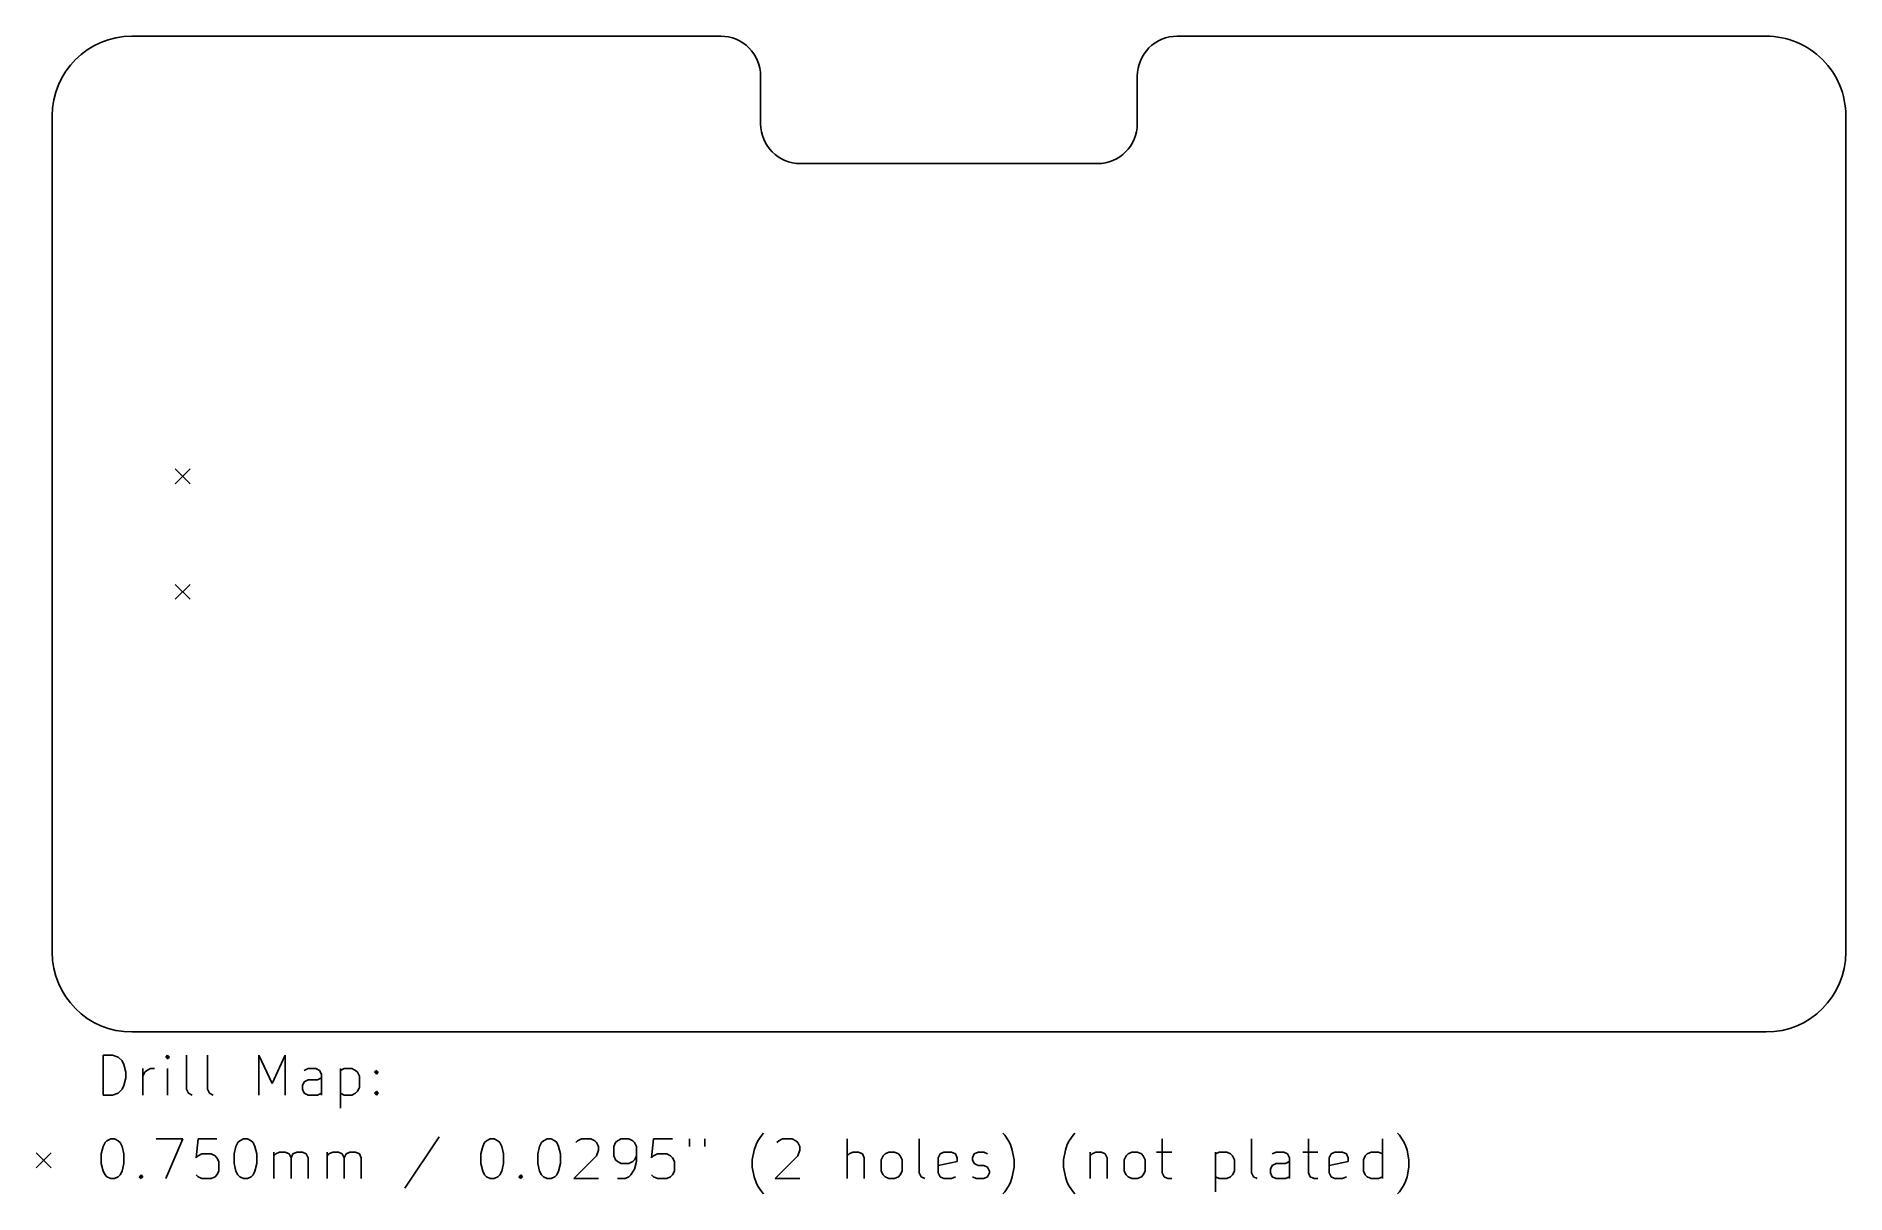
# Model space of a CAD drawing. Extents: x 34.6 to 125.5, y -91.9 to -33.7.
import ezdxf

# ---------------------------------------------------------------- set-up
doc = ezdxf.new("R2010")
doc.units = 0
doc.layers.add('BLACK', color=7, linetype='CONTINUOUS')

msp = doc.modelspace()

# ---------------------------------------------------------------- linework, layer by layer
at = {"layer": 'BLACK', "linetype": 'CONTINUOUS'}
for p, q in [((69, -33.7353), (39.45, -33.7353)), ((91.9, -33.7353), (121.45, -33.7353)), ((71, -35.7353), (71, -38.1353)), ((89.9, -38.1353), (89.9, -35.7353)), ((35.45, -79.7353), (35.45, -37.7353)), ((125.45, -37.7353), (125.45, -79.7353)), ((73, -40.1353), (87.9, -40.1353)), ((41.631, -55.4603), (42.381, -56.2103)), ((42.381, -55.4603), (41.631, -56.2103)), ((41.631, -61.2603), (42.381, -62.0103)), ((42.381, -61.2603), (41.631, -62.0103)), ((121.45, -83.7353), (39.45, -83.7353)), ((38.0078, -86.9002), (38.0078, -84.9002)), ((38.0078, -84.9002), (38.484, -84.9002)), ((38.484, -84.9002), (38.7697, -84.9954)), ((38.7697, -84.9954), (38.9601, -85.1859)), ((38.9601, -85.1859), (39.0554, -85.3764)), ((41.2459, -84.9002), (41.1506, -84.9954)), ((41.1506, -84.9954), (41.2459, -85.0906)), ((41.3411, -84.9954), (41.2459, -84.9002)), ((41.2459, -84.9002), (41.2459, -85.0906)), ((41.2459, -85.0906), (41.3411, -84.9954)), ((42.1982, -86.6145), (42.1982, -84.9002)), ((43.2459, -86.6145), (43.2459, -84.9002)), ((45.8173, -86.9002), (45.8173, -84.9002)), ((45.8173, -84.9002), (46.484, -86.3287)), ((46.484, -86.3287), (47.1506, -84.9002)), ((47.1506, -84.9002), (47.1506, -86.9002)), ((39.0554, -85.3764), (39.1506, -85.7573)), ((39.1506, -86.043), (39.0554, -86.424)), ((39.1506, -85.7573), (39.1506, -86.043)), ((40.0078, -86.9002), (40.0078, -85.5668)), ((40.0078, -85.9478), (40.103, -85.7573)), ((40.103, -85.7573), (40.1982, -85.6621)), ((40.1982, -85.6621), (40.3887, -85.5668)), ((40.3887, -85.5668), (40.5792, -85.5668)), ((41.2459, -86.9002), (41.2459, -85.5668)), ((48.0078, -86.424), (48.103, -86.2335)), ((48.2935, -85.5668), (48.103, -85.6621)), ((48.103, -86.2335), (48.2935, -86.1383)), ((48.6744, -85.5668), (48.2935, -85.5668)), ((48.2935, -86.1383), (48.7697, -86.1383)), ((48.8649, -85.6621), (48.6744, -85.5668)), ((48.7697, -86.1383), (48.9601, -86.043)), ((48.9601, -85.8525), (48.8649, -85.6621)), ((48.9601, -86.9002), (48.9601, -85.8525)), ((49.9125, -85.5668), (49.9125, -87.5668)), ((49.9125, -85.6621), (50.103, -85.5668)), ((50.103, -85.5668), (50.484, -85.5668)), ((50.484, -85.5668), (50.6744, -85.6621)), ((50.6744, -85.6621), (50.7697, -85.7573)), ((50.7697, -85.7573), (50.8649, -85.9478)), ((50.8649, -85.9478), (50.8649, -86.5192)), ((51.6268, -85.7573), (51.7221, -85.6621)), ((51.7221, -85.8525), (51.6268, -85.7573)), ((51.7221, -85.6621), (51.8173, -85.7573)), ((51.7221, -85.6621), (51.7221, -85.8525)), ((51.8173, -85.7573), (51.7221, -85.8525)), ((38.484, -86.9002), (38.0078, -86.9002)), ((38.7697, -86.8049), (38.484, -86.9002)), ((38.9601, -86.6145), (38.7697, -86.8049)), ((39.0554, -86.424), (38.9601, -86.6145)), ((42.2935, -86.8049), (42.1982, -86.6145)), ((42.484, -86.9002), (42.2935, -86.8049)), ((43.3411, -86.8049), (43.2459, -86.6145)), ((43.5316, -86.9002), (43.3411, -86.8049)), ((48.0078, -86.6145), (48.0078, -86.424)), ((48.103, -86.8049), (48.0078, -86.6145)), ((48.2935, -86.9002), (48.103, -86.8049)), ((48.7697, -86.9002), (48.2935, -86.9002)), ((48.9601, -86.8049), (48.7697, -86.9002)), ((50.103, -86.9002), (49.9125, -86.8049)), ((50.484, -86.9002), (50.103, -86.9002)), ((50.6744, -86.8049), (50.484, -86.9002)), ((50.7697, -86.7097), (50.6744, -86.8049)), ((50.8649, -86.5192), (50.7697, -86.7097)), ((51.6268, -86.8049), (51.7221, -86.7097)), ((51.7221, -86.9002), (51.6268, -86.8049)), ((51.7221, -86.7097), (51.8173, -86.8049)), ((51.7221, -86.7097), (51.7221, -86.9002)), ((51.8173, -86.8049), (51.7221, -86.9002)), ((70.8649, -89.1954), (71.0554, -88.9097)), ((71.0554, -88.9097), (71.1506, -88.8145)), ((83.2459, -88.9097), (83.1506, -88.8145)), ((83.4363, -89.1954), (83.2459, -88.9097)), ((86.484, -89.1954), (86.6744, -88.9097)), ((86.6744, -88.9097), (86.7697, -88.8145)), ((103.055, -88.9097), (102.96, -88.8145)), ((103.246, -89.1954), (103.055, -88.9097)), ((34.65, -89.8103), (35.4, -90.5603)), ((35.4, -89.8103), (34.65, -90.5603)), ((37.9125, -89.8621), (38.0078, -89.4811)), ((37.9125, -90.3383), (37.9125, -89.8621)), ((38.0078, -89.4811), (38.103, -89.2906)), ((38.103, -89.2906), (38.1982, -89.1954)), ((38.1982, -89.1954), (38.3887, -89.1002)), ((38.3887, -89.1002), (38.5792, -89.1002)), ((38.5792, -89.1002), (38.7697, -89.1954)), ((38.7697, -89.1954), (38.8649, -89.2906)), ((38.8649, -89.2906), (38.9601, -89.4811)), ((38.9601, -89.4811), (39.0554, -89.8621)), ((39.0554, -89.8621), (39.0554, -90.3383)), ((40.6744, -89.1002), (42.0078, -89.1002)), ((42.0078, -89.1002), (41.1506, -91.1002)), ((42.7697, -89.1002), (42.6744, -90.0525)), ((43.7221, -89.1002), (42.7697, -89.1002)), ((42.7697, -89.9573), (42.9601, -89.8621)), ((42.9601, -89.8621), (43.4363, -89.8621)), ((43.4363, -89.8621), (43.6268, -89.9573)), ((44.5792, -89.8621), (44.6744, -89.4811)), ((44.5792, -90.3383), (44.5792, -89.8621)), ((44.6744, -89.4811), (44.7697, -89.2906)), ((44.7697, -89.2906), (44.8649, -89.1954)), ((44.8649, -89.1954), (45.0554, -89.1002)), ((45.0554, -89.1002), (45.2459, -89.1002)), ((45.2459, -89.1002), (45.4363, -89.1954)), ((45.4363, -89.1954), (45.5316, -89.2906)), ((45.5316, -89.2906), (45.6268, -89.4811)), ((45.6268, -89.4811), (45.7221, -89.8621)), ((45.7221, -89.8621), (45.7221, -90.3383)), ((46.5792, -91.1002), (46.5792, -89.7668)), ((46.5792, -89.9573), (46.6744, -89.8621)), ((46.6744, -89.8621), (46.8649, -89.7668)), ((46.8649, -89.7668), (47.1506, -89.7668)), ((47.1506, -89.7668), (47.3411, -89.8621)), ((47.3411, -89.8621), (47.4363, -90.0525)), ((47.4363, -90.0525), (47.5316, -89.8621)), ((47.5316, -89.8621), (47.7221, -89.7668)), ((47.7221, -89.7668), (48.0078, -89.7668)), ((48.0078, -89.7668), (48.1982, -89.8621)), ((48.1982, -89.8621), (48.2935, -90.0525)), ((49.2459, -91.1002), (49.2459, -89.7668)), ((49.2459, -89.9573), (49.3411, -89.8621)), ((49.3411, -89.8621), (49.5316, -89.7668)), ((49.5316, -89.7668), (49.8173, -89.7668)), ((49.8173, -89.7668), (50.0078, -89.8621)), ((50.0078, -89.8621), (50.103, -90.0525)), ((50.103, -90.0525), (50.1982, -89.8621)), ((50.1982, -89.8621), (50.3887, -89.7668)), ((50.3887, -89.7668), (50.6744, -89.7668)), ((50.6744, -89.7668), (50.8649, -89.8621)), ((50.8649, -89.8621), (50.9601, -90.0525)), ((54.8649, -89.0049), (53.1506, -91.5764)), ((56.9602, -89.8621), (57.0554, -89.4811)), ((56.9602, -90.3383), (56.9602, -89.8621)), ((57.0554, -89.4811), (57.1506, -89.2906)), ((57.1506, -89.2906), (57.2459, -89.1954)), ((57.2459, -89.1954), (57.4363, -89.1002)), ((57.4363, -89.1002), (57.6268, -89.1002)), ((57.6268, -89.1002), (57.8173, -89.1954)), ((57.8173, -89.1954), (57.9125, -89.2906)), ((57.9125, -89.2906), (58.0078, -89.4811)), ((58.0078, -89.4811), (58.103, -89.8621)), ((58.103, -89.8621), (58.103, -90.3383)), ((59.8173, -89.8621), (59.9125, -89.4811)), ((59.8173, -90.3383), (59.8173, -89.8621)), ((59.9125, -89.4811), (60.0078, -89.2906)), ((60.0078, -89.2906), (60.103, -89.1954)), ((60.103, -89.1954), (60.2935, -89.1002)), ((60.2935, -89.1002), (60.484, -89.1002)), ((60.484, -89.1002), (60.6744, -89.1954)), ((60.6744, -89.1954), (60.7697, -89.2906)), ((60.7697, -89.2906), (60.8649, -89.4811)), ((60.8649, -89.4811), (60.9602, -89.8621)), ((60.9602, -89.8621), (60.9602, -90.3383)), ((61.7221, -89.2906), (61.8173, -89.1954)), ((61.8173, -89.1954), (62.0078, -89.1002)), ((62.0078, -89.1002), (62.484, -89.1002)), ((62.484, -89.1002), (62.6744, -89.1954)), ((62.6744, -89.1954), (62.7697, -89.2906)), ((62.7697, -89.2906), (62.8649, -89.4811)), ((62.8649, -89.6716), (62.7697, -89.9573)), ((62.8649, -89.4811), (62.8649, -89.6716)), ((63.7221, -89.2906), (63.6268, -89.4811)), ((63.6268, -89.4811), (63.6268, -89.9573)), ((63.8173, -89.1954), (63.7221, -89.2906)), ((64.0078, -89.1002), (63.8173, -89.1954)), ((64.3887, -89.1002), (64.0078, -89.1002)), ((64.5792, -89.1954), (64.3887, -89.1002)), ((64.6744, -89.2906), (64.5792, -89.1954)), ((64.7697, -89.4811), (64.6744, -89.2906)), ((64.7697, -90.243), (64.7697, -89.4811)), ((65.6268, -89.1002), (65.5316, -90.0525)), ((66.5792, -89.1002), (65.6268, -89.1002)), ((65.6268, -89.9573), (65.8173, -89.8621)), ((65.8173, -89.8621), (66.2935, -89.8621)), ((66.2935, -89.8621), (66.484, -89.9573)), ((67.4363, -89.1002), (67.4363, -89.4811)), ((68.1982, -89.1002), (68.1982, -89.4811)), ((70.5792, -90.1478), (70.6744, -89.6716)), ((70.6744, -89.6716), (70.7697, -89.3859)), ((70.7697, -89.3859), (70.8649, -89.1954)), ((71.8173, -89.2906), (71.9125, -89.1954)), ((71.9125, -89.1954), (72.103, -89.1002)), ((72.103, -89.1002), (72.5792, -89.1002)), ((72.5792, -89.1002), (72.7697, -89.1954)), ((72.7697, -89.1954), (72.8649, -89.2906)), ((72.8649, -89.2906), (72.9602, -89.4811)), ((72.9602, -89.6716), (72.8649, -89.9573)), ((72.9602, -89.4811), (72.9602, -89.6716)), ((75.3411, -91.1002), (75.3411, -89.1002)), ((75.4363, -89.8621), (75.3411, -89.9573)), ((75.6268, -89.7668), (75.4363, -89.8621)), ((75.9125, -89.7668), (75.6268, -89.7668)), ((76.103, -89.8621), (75.9125, -89.7668)), ((76.1982, -90.0525), (76.103, -89.8621)), ((77.1506, -89.9573), (77.2459, -89.8621)), ((77.2459, -89.8621), (77.4363, -89.7668)), ((77.4363, -89.7668), (77.7221, -89.7668)), ((77.7221, -89.7668), (77.9125, -89.8621)), ((77.9125, -89.8621), (78.0078, -89.9573)), ((78.9602, -90.8145), (78.9602, -89.1002)), ((79.9125, -90.0525), (80.0078, -89.8621)), ((80.0078, -89.8621), (80.1982, -89.7668)), ((80.1982, -89.7668), (80.5792, -89.7668)), ((80.5792, -89.7668), (80.7697, -89.8621)), ((80.7697, -89.8621), (80.8649, -90.0525)), ((81.6268, -90.0525), (81.7221, -89.8621)), ((81.7221, -89.8621), (81.9125, -89.7668)), ((81.9125, -89.7668), (82.1982, -89.7668)), ((82.1982, -89.7668), (82.3887, -89.8621)), ((83.5316, -89.3859), (83.4363, -89.1954)), ((83.6268, -89.6716), (83.5316, -89.3859)), ((83.7221, -90.1478), (83.6268, -89.6716)), ((86.1982, -90.1478), (86.2935, -89.6716)), ((86.2935, -89.6716), (86.3887, -89.3859)), ((86.3887, -89.3859), (86.484, -89.1954)), ((87.5316, -89.7668), (87.5316, -91.1002)), ((87.5316, -89.9573), (87.6268, -89.8621)), ((87.6268, -89.8621), (87.8173, -89.7668)), ((87.8173, -89.7668), (88.103, -89.7668)), ((88.103, -89.7668), (88.2935, -89.8621)), ((88.2935, -89.8621), (88.3887, -90.0525)), ((89.3411, -89.9573), (89.4363, -89.8621)), ((89.4363, -89.8621), (89.6268, -89.7668)), ((89.6268, -89.7668), (89.9125, -89.7668)), ((89.9125, -89.7668), (90.103, -89.8621)), ((90.103, -89.8621), (90.1982, -89.9573)), ((90.8649, -89.7668), (91.6268, -89.7668)), ((91.1506, -89.1002), (91.1506, -90.8145)), ((93.8173, -89.7668), (93.8173, -91.7668)), ((93.8173, -89.8621), (94.0078, -89.7668)), ((94.0078, -89.7668), (94.3887, -89.7668)), ((94.3887, -89.7668), (94.5792, -89.8621)), ((94.5792, -89.8621), (94.6744, -89.9573)), ((95.6268, -90.8145), (95.6268, -89.1002)), ((96.8649, -89.7668), (96.6744, -89.8621)), ((97.2459, -89.7668), (96.8649, -89.7668)), ((97.4363, -89.8621), (97.2459, -89.7668)), ((97.5316, -90.0525), (97.4363, -89.8621)), ((98.1983, -89.7668), (98.9602, -89.7668)), ((98.484, -89.1002), (98.484, -90.8145)), ((99.5316, -90.0525), (99.6268, -89.8621)), ((99.6268, -89.8621), (99.8173, -89.7668)), ((99.8173, -89.7668), (100.198, -89.7668)), ((100.198, -89.7668), (100.389, -89.8621)), ((100.389, -89.8621), (100.484, -90.0525)), ((101.341, -89.9573), (101.436, -89.8621)), ((101.436, -89.8621), (101.627, -89.7668)), ((101.627, -89.7668), (102.008, -89.7668)), ((102.008, -89.7668), (102.198, -89.8621)), ((102.198, -91.1002), (102.198, -89.1002)), ((103.341, -89.3859), (103.246, -89.1954)), ((103.436, -89.6716), (103.341, -89.3859)), ((103.532, -90.1478), (103.436, -89.6716)), ((38.0078, -90.7192), (37.9125, -90.3383)), ((38.103, -90.9097), (38.0078, -90.7192)), ((38.9601, -90.7192), (38.8649, -90.9097)), ((39.0554, -90.3383), (38.9601, -90.7192)), ((42.6744, -90.0525), (42.7697, -89.9573)), ((43.6268, -89.9573), (43.7221, -90.0525)), ((43.7221, -90.0525), (43.8173, -90.243)), ((43.8173, -90.7192), (43.7221, -90.9097)), ((43.8173, -90.243), (43.8173, -90.7192)), ((44.6744, -90.7192), (44.5792, -90.3383)), ((44.7697, -90.9097), (44.6744, -90.7192)), ((45.6268, -90.7192), (45.5316, -90.9097)), ((45.7221, -90.3383), (45.6268, -90.7192)), ((47.4363, -90.0525), (47.4363, -91.1002)), ((48.2935, -90.0525), (48.2935, -91.1002)), ((50.103, -90.0525), (50.103, -91.1002)), ((50.9601, -90.0525), (50.9601, -91.1002)), ((57.0554, -90.7192), (56.9602, -90.3383)), ((57.1506, -90.9097), (57.0554, -90.7192)), ((58.0078, -90.7192), (57.9125, -90.9097)), ((58.103, -90.3383), (58.0078, -90.7192)), ((59.9125, -90.7192), (59.8173, -90.3383)), ((60.0078, -90.9097), (59.9125, -90.7192)), ((60.8649, -90.7192), (60.7697, -90.9097)), ((60.9602, -90.3383), (60.8649, -90.7192)), ((62.7697, -89.9573), (61.6268, -91.1002)), ((63.6268, -89.9573), (63.7221, -90.1478)), ((63.7221, -90.1478), (63.8173, -90.243)), ((63.8173, -90.243), (64.0078, -90.3383)), ((64.0078, -90.3383), (64.3887, -90.3383)), ((64.3887, -90.3383), (64.5792, -90.243)), ((64.484, -90.9097), (64.6744, -90.624)), ((64.5792, -90.243), (64.6744, -90.1478)), ((64.6744, -90.1478), (64.7697, -89.9573)), ((64.6744, -90.624), (64.7697, -90.243)), ((65.5316, -90.0525), (65.6268, -89.9573)), ((66.484, -89.9573), (66.5792, -90.0525)), ((66.5792, -90.0525), (66.6744, -90.243)), ((66.6744, -90.7192), (66.5792, -90.9097)), ((66.6744, -90.243), (66.6744, -90.7192)), ((70.5792, -90.5287), (70.5792, -90.1478)), ((70.6744, -91.0049), (70.5792, -90.5287)), ((72.8649, -89.9573), (71.7221, -91.1002)), ((76.1982, -91.1002), (76.1982, -90.0525)), ((77.0554, -90.1478), (77.1506, -89.9573)), ((77.0554, -90.7192), (77.0554, -90.1478)), ((77.1506, -90.9097), (77.0554, -90.7192)), ((78.0078, -89.9573), (78.103, -90.1478)), ((78.103, -90.7192), (78.0078, -90.9097)), ((78.103, -90.1478), (78.103, -90.7192)), ((79.9125, -90.8145), (79.9125, -90.0525)), ((80.8649, -90.243), (79.9125, -90.4335)), ((80.8649, -90.0525), (80.8649, -90.243)), ((81.6268, -90.1478), (81.6268, -90.0525)), ((81.7221, -90.3383), (81.6268, -90.1478)), ((81.9125, -90.4335), (81.7221, -90.3383)), ((82.1982, -90.4335), (81.9125, -90.4335)), ((82.3887, -90.5287), (82.1982, -90.4335)), ((82.484, -90.7192), (82.3887, -90.5287)), ((82.484, -90.8145), (82.484, -90.7192)), ((83.6268, -91.0049), (83.7221, -90.5287)), ((83.7221, -90.5287), (83.7221, -90.1478)), ((86.1982, -90.5287), (86.1982, -90.1478)), ((86.2935, -91.0049), (86.1982, -90.5287)), ((88.3887, -90.0525), (88.3887, -91.1002)), ((89.2459, -90.1478), (89.3411, -89.9573)), ((89.2459, -90.7192), (89.2459, -90.1478)), ((89.3411, -90.9097), (89.2459, -90.7192)), ((90.1982, -89.9573), (90.2935, -90.1478)), ((90.2935, -90.7192), (90.1982, -90.9097)), ((90.2935, -90.1478), (90.2935, -90.7192)), ((94.6744, -89.9573), (94.7697, -90.1478)), ((94.7697, -90.7192), (94.6744, -90.9097)), ((94.7697, -90.1478), (94.7697, -90.7192)), ((96.5792, -90.624), (96.6744, -90.4335)), ((96.5792, -90.8145), (96.5792, -90.624)), ((96.6744, -90.4335), (96.8649, -90.3383)), ((96.8649, -90.3383), (97.3411, -90.3383)), ((97.3411, -90.3383), (97.5316, -90.243)), ((97.5316, -91.1002), (97.5316, -90.0525)), ((99.5316, -90.8145), (99.5316, -90.0525)), ((100.484, -90.243), (99.5316, -90.4335)), ((100.484, -90.0525), (100.484, -90.243)), ((101.246, -90.1478), (101.341, -89.9573)), ((101.246, -90.7192), (101.246, -90.1478)), ((101.341, -90.9097), (101.246, -90.7192)), ((103.436, -91.0049), (103.532, -90.5287)), ((103.532, -90.5287), (103.532, -90.1478)), ((38.1982, -91.0049), (38.103, -90.9097)), ((38.3887, -91.1002), (38.1982, -91.0049)), ((38.5792, -91.1002), (38.3887, -91.1002)), ((38.7697, -91.0049), (38.5792, -91.1002)), ((38.8649, -90.9097), (38.7697, -91.0049)), ((39.8173, -91.0049), (39.9125, -90.9097)), ((39.9125, -91.1002), (39.8173, -91.0049)), ((39.9125, -90.9097), (40.0078, -91.0049)), ((39.9125, -90.9097), (39.9125, -91.1002)), ((40.0078, -91.0049), (39.9125, -91.1002)), ((42.7697, -91.0049), (42.6744, -90.9097)), ((42.9601, -91.1002), (42.7697, -91.0049)), ((43.4363, -91.1002), (42.9601, -91.1002)), ((43.6268, -91.0049), (43.4363, -91.1002)), ((43.7221, -90.9097), (43.6268, -91.0049)), ((44.8649, -91.0049), (44.7697, -90.9097)), ((45.0554, -91.1002), (44.8649, -91.0049)), ((45.2459, -91.1002), (45.0554, -91.1002)), ((45.4363, -91.0049), (45.2459, -91.1002)), ((45.5316, -90.9097), (45.4363, -91.0049)), ((57.2459, -91.0049), (57.1506, -90.9097)), ((57.4363, -91.1002), (57.2459, -91.0049)), ((57.6268, -91.1002), (57.4363, -91.1002)), ((57.8173, -91.0049), (57.6268, -91.1002)), ((57.9125, -90.9097), (57.8173, -91.0049)), ((58.8649, -91.0049), (58.9602, -90.9097)), ((58.9602, -91.1002), (58.8649, -91.0049)), ((58.9602, -90.9097), (59.0554, -91.0049)), ((58.9602, -90.9097), (58.9602, -91.1002)), ((59.0554, -91.0049), (58.9602, -91.1002)), ((60.103, -91.0049), (60.0078, -90.9097)), ((60.2935, -91.1002), (60.103, -91.0049)), ((60.484, -91.1002), (60.2935, -91.1002)), ((60.6744, -91.0049), (60.484, -91.1002)), ((60.7697, -90.9097), (60.6744, -91.0049)), ((61.6268, -91.1002), (62.8649, -91.1002)), ((63.8173, -91.1002), (64.1982, -91.1002)), ((64.1982, -91.1002), (64.3887, -91.0049)), ((64.3887, -91.0049), (64.484, -90.9097)), ((65.6268, -91.0049), (65.5316, -90.9097)), ((65.8173, -91.1002), (65.6268, -91.0049)), ((66.2935, -91.1002), (65.8173, -91.1002)), ((66.484, -91.0049), (66.2935, -91.1002)), ((66.5792, -90.9097), (66.484, -91.0049)), ((70.7697, -91.2906), (70.6744, -91.0049)), ((70.8649, -91.4811), (70.7697, -91.2906)), ((71.0554, -91.7668), (70.8649, -91.4811)), ((71.7221, -91.1002), (72.9602, -91.1002)), ((77.2459, -91.0049), (77.1506, -90.9097)), ((77.4363, -91.1002), (77.2459, -91.0049)), ((77.7221, -91.1002), (77.4363, -91.1002)), ((77.9125, -91.0049), (77.7221, -91.1002)), ((78.0078, -90.9097), (77.9125, -91.0049)), ((79.0554, -91.0049), (78.9602, -90.8145)), ((79.2459, -91.1002), (79.0554, -91.0049)), ((80.0078, -91.0049), (79.9125, -90.8145)), ((80.1982, -91.1002), (80.0078, -91.0049)), ((80.5792, -91.1002), (80.1982, -91.1002)), ((80.7697, -91.0049), (80.5792, -91.1002)), ((81.6268, -91.0049), (81.8173, -91.1002)), ((81.8173, -91.1002), (82.1982, -91.1002)), ((82.1982, -91.1002), (82.3887, -91.0049)), ((82.3887, -91.0049), (82.484, -90.8145)), ((83.2459, -91.7668), (83.4363, -91.4811)), ((83.4363, -91.4811), (83.5316, -91.2906)), ((83.5316, -91.2906), (83.6268, -91.0049)), ((86.3887, -91.2906), (86.2935, -91.0049)), ((86.484, -91.4811), (86.3887, -91.2906)), ((86.6744, -91.7668), (86.484, -91.4811)), ((89.4363, -91.0049), (89.3411, -90.9097)), ((89.6268, -91.1002), (89.4363, -91.0049)), ((89.9125, -91.1002), (89.6268, -91.1002)), ((90.103, -91.0049), (89.9125, -91.1002)), ((90.1982, -90.9097), (90.103, -91.0049)), ((91.1506, -90.8145), (91.2459, -91.0049)), ((91.2459, -91.0049), (91.4363, -91.1002)), ((91.4363, -91.1002), (91.6268, -91.1002)), ((94.0078, -91.1002), (93.8173, -91.0049)), ((94.3887, -91.1002), (94.0078, -91.1002)), ((94.5792, -91.0049), (94.3887, -91.1002)), ((94.6744, -90.9097), (94.5792, -91.0049)), ((95.7221, -91.0049), (95.6268, -90.8145)), ((95.9125, -91.1002), (95.7221, -91.0049)), ((96.6744, -91.0049), (96.5792, -90.8145)), ((96.8649, -91.1002), (96.6744, -91.0049)), ((97.3411, -91.1002), (96.8649, -91.1002)), ((97.5316, -91.0049), (97.3411, -91.1002)), ((98.484, -90.8145), (98.5792, -91.0049)), ((98.5792, -91.0049), (98.7697, -91.1002)), ((98.7697, -91.1002), (98.9602, -91.1002)), ((99.6268, -91.0049), (99.5316, -90.8145)), ((99.8173, -91.1002), (99.6268, -91.0049)), ((100.198, -91.1002), (99.8173, -91.1002)), ((100.389, -91.0049), (100.198, -91.1002)), ((101.436, -91.0049), (101.341, -90.9097)), ((101.627, -91.1002), (101.436, -91.0049)), ((102.008, -91.1002), (101.627, -91.1002)), ((102.198, -91.0049), (102.008, -91.1002)), ((103.055, -91.7668), (103.246, -91.4811)), ((103.246, -91.4811), (103.341, -91.2906)), ((103.341, -91.2906), (103.436, -91.0049)), ((71.1506, -91.8621), (71.0554, -91.7668)), ((83.1506, -91.8621), (83.2459, -91.7668)), ((86.7697, -91.8621), (86.6744, -91.7668)), ((102.96, -91.8621), (103.055, -91.7668))]:
    msp.add_line(p, q, dxfattribs=at)
at = {"layer": 'BLACK'}
for centre, radius, start, end in [((39.45, -37.7353), 4, 90, 180), ((69, -35.7353), 2, -0.000802, 90), ((91.9, -35.7353), 2, -270, -179.999), ((121.45, -37.7353), 4, -0.000401, 90), ((73, -38.1353), 2, -179.999, -90), ((87.9, -38.1353), 2, -90, -0.000802), ((39.45, -79.7353), 4, -180, -90), ((121.45, -79.7353), 4, -90, -0.000401)]:
    msp.add_arc(centre, radius, start, end, dxfattribs=at)

doc.saveas('drawing.dxf')
